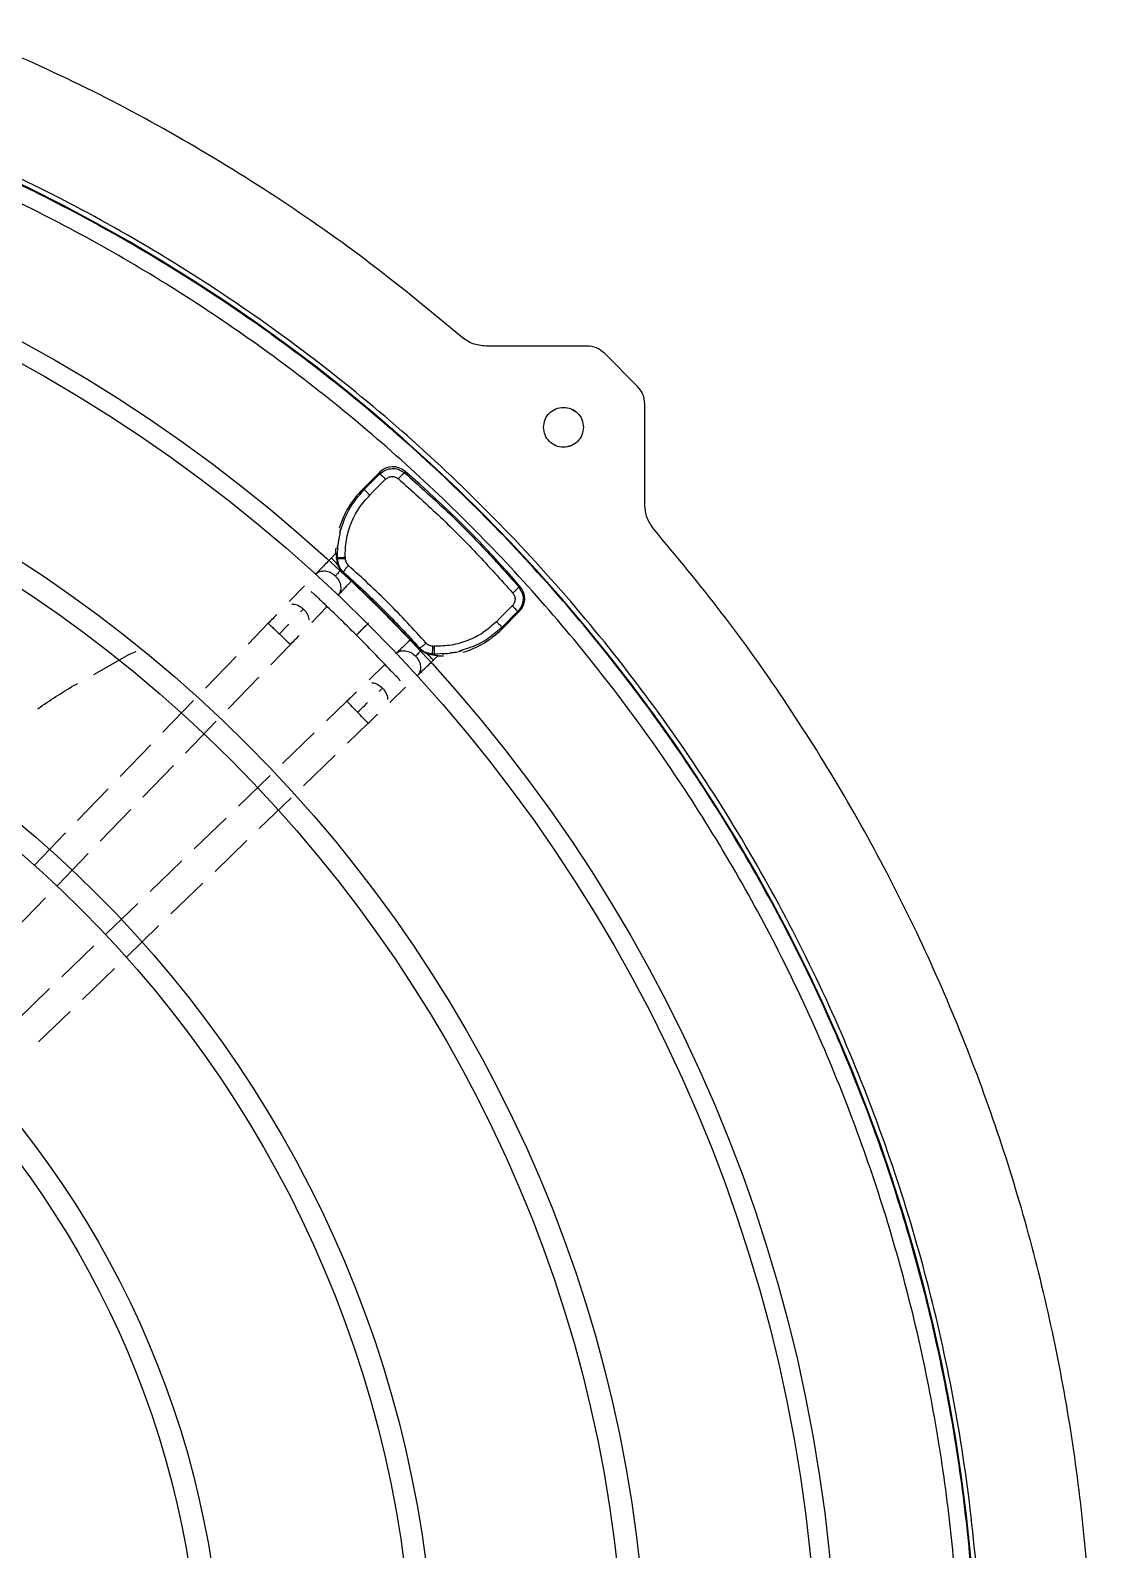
# Model space of a CAD drawing. Extents: x -24 to 296, y -58 to 147.
# Drawn here: x 91.8 to 98.62, y 38.12 to 47.87 of the extents above; entities that cross this region are included whole.
import ezdxf

# ---------------------------------------------------------------- set-up
doc = ezdxf.new("R2010")
doc.units = 0
doc.header["$MEASUREMENT"] = 0
doc.layers.get('0').update_dxf_attribs({"linetype": 'CONTINUOUS'})

msp = doc.modelspace()

# ---------------------------------------------------------------- linework, layer by layer
at = {"color": 7, "linetype": 'Continuous', "lineweight": 25}
for p, q in [((95.37408, 45.84661), (94.72447, 45.84661)), ((95.69876, 45.58715), (95.48542, 45.80049)), ((95.74488, 44.82619), (95.74488, 45.47581)), ((94.205, 45.04321), (94.20606, 45.03174)), ((93.93308, 44.9255), (94.04467, 45.03709)), ((94.04561, 45.02597), (93.94544, 44.92572)), ((94.001, 44.90986), (94.0826, 44.99156)), ((94.04467, 45.03709), (94.04561, 45.02597)), ((93.94544, 44.92572), (93.93308, 44.9255)), ((93.9809, 44.88978), (94.001, 44.90986)), ((93.77279, 44.48937), (93.77567, 44.56966)), ((93.76383, 44.51722), (93.73319, 44.48553)), ((93.76669, 44.48908), (93.77279, 44.48937)), ((93.7674, 44.47984), (93.76669, 44.48908)), ((93.77309, 44.4801), (93.7674, 44.47984)), ((93.7674, 44.47984), (93.77475, 44.44553)), ((93.77279, 44.48937), (93.77309, 44.4801)), ((93.77993, 44.45089), (93.77309, 44.4801)), ((93.82311, 44.4911), (93.82341, 44.48166)), ((93.79593, 44.4086), (93.80828, 44.39568)), ((93.80828, 44.39568), (93.81252, 44.39587)), ((93.5616, 44.30757), (93.46464, 44.20686)), ((94.94601, 44.3022), (94.93507, 44.30273)), ((93.60895, 44.07293), (93.70695, 44.17472)), ((94.895, 44.17916), (94.81331, 44.09755)), ((93.32993, 44.06722), (93.20108, 43.93395)), ((94.81331, 44.09755), (94.79322, 44.07746)), ((94.93989, 44.14187), (94.8283, 44.03028)), ((94.92929, 44.14229), (94.82904, 44.04212)), ((94.93989, 44.14187), (94.92929, 44.14229)), ((94.8283, 44.03028), (94.82904, 44.04212)), ((92.43979, 43.86817), (92.48326, 43.88647)), ((92.44044, 43.86817), (92.48345, 43.8863)), ((93.346, 43.80064), (93.47141, 43.93034)), ((94.2992, 43.90919), (94.29882, 43.90513)), ((94.31174, 43.89279), (94.29882, 43.90513)), ((94.34866, 43.87163), (94.38292, 43.86432)), ((94.38341, 43.86977), (94.34973, 43.87769)), ((94.3851, 43.91997), (94.39454, 43.91965)), ((94.47298, 43.87235), (94.3927, 43.86947)), ((92.21118, 43.73963), (92.44044, 43.86817)), ((92.44044, 43.86817), (92.43979, 43.86817)), ((93.12458, 43.85483), (92.92715, 43.65064)), ((94.07812, 43.80357), (93.97621, 43.70462)), ((94.38292, 43.86432), (94.38341, 43.86977)), ((94.39214, 43.86362), (94.38292, 43.86432)), ((94.3927, 43.86947), (94.38341, 43.86977)), ((94.38841, 43.83022), (94.42018, 43.86094)), ((94.3927, 43.86947), (94.39214, 43.86362)), ((93.07208, 43.51734), (93.26913, 43.72113)), ((94.1098, 43.55995), (94.211, 43.65822)), ((92.85045, 43.57132), (92.65392, 43.36807)), ((93.83448, 43.56726), (93.70417, 43.44127)), ((92.7982, 43.23408), (92.99556, 43.4382)), ((93.83891, 43.29773), (93.97132, 43.42575)), ((92.57662, 43.28812), (92.37949, 43.08423)), ((93.62503, 43.36475), (93.42121, 43.16767)), ((93.55499, 43.0232), (93.75932, 43.22077)), ((92.52463, 42.95115), (92.72183, 43.1551)), ((92.30322, 43.00536), (92.10608, 42.80147)), ((93.3419, 43.09098), (93.13841, 42.89422)), ((93.272, 42.74957), (93.47577, 42.94661)), ((92.251, 42.66816), (92.44806, 42.87196)), ((93.05886, 42.81731), (92.85514, 42.62033)), ((92.0289, 42.72165), (91.832, 42.518)), ((92.98849, 42.47545), (93.19252, 42.67273)), ((91.97696, 42.38473), (92.17456, 42.5891)), ((92.77593, 42.54375), (92.57214, 42.3467)), ((92.70587, 42.20218), (92.90977, 42.39933)), ((91.70388, 42.10231), (91.90042, 42.30557)), ((92.4927, 42.26989), (92.2895, 42.07341)), ((92.42187, 41.92758), (92.6261, 42.12505)), ((92.21019, 41.99672), (92.00582, 41.79912)), ((92.13887, 41.65395), (92.34295, 41.85126)), ((91.92741, 41.7233), (91.72284, 41.52549)), ((91.85622, 41.38064), (92.05933, 41.57703))]:
    msp.add_line(p, q, dxfattribs=at)
at = {"color": 8, "linetype": 'Continuous', "lineweight": 25}
for p, q in [((94.17707, 45.04815), (94.20606, 45.03174)), ((94.93507, 44.30273), (94.95066, 44.27518)), ((93.55547, 44.1589), (93.53713, 44.13987)), ((94.57668, 43.89587), (94.55096, 43.88583))]:
    msp.add_line(p, q, dxfattribs=at)
for centre, radius in [((86.98215, 37.08527), 9.99706), ((86.98215, 37.08465), 9.87436), ((86.98215, 37.08527), 8.78089), ((86.98215, 37.08465), 8.63615), ((86.98215, 37.08465), 7.41998), ((86.98834, 37.08475), 7.27453), ((86.98215, 37.08465), 6.05846), ((86.98215, 37.08465), 5.9131)]:
    msp.add_circle(centre, radius)
at = {"color": 7, "linetype": 'Continuous', "lineweight": 25}
for centre, radius, start, end in [((86.98726, 37.08465), 10.89215, 277.952419, 82.047581), ((89.72944, 39.82663), 6.87338, 40.627992, 49.372027), ((89.73012, 39.82733), 6.11819, 42.504763, 47.493312), ((86.98798, 37.08432), 9.76824, 44.999741, 46.881712), ((86.99323, 37.08932), 9.76098, 43.117375, 45.000762)]:
    msp.add_arc(centre, radius, start, end, dxfattribs=at)
at = {"color": 8, "linetype": 'Continuous', "lineweight": 25}
for centre, radius, start, end in [((89.04017, 39.56698), 6.79828, 45.858, 46.344146), ((82.32045, 32.50357), 15.96606, 45.699879, 46.052529), ((84.43572, 34.38208), 13.14171, 43.911773, 44.341551), ((82.79766, 32.7243), 15.47163, 43.76337, 44.127308)]:
    msp.add_arc(centre, radius, start, end, dxfattribs=at)
at = {"color": 7, "linetype": 'Continuous', "lineweight": 25}
for centre, major_axis, ratio, start_param, end_param in [((94.12815, 44.95343), (-0.00447, 0.11816), 0.9988659, 5.5368227, 7.0302137), ((94.35145, 44.50819), (0.5912, 0.01098), 0.9987384, 2.3382492, 2.8321122), ((94.35145, 44.50819), (0.5912, 0.01098), 0.9987384, 3.0557476, 3.1141053), ((94.85623, 44.22535), (0.11816, -0.00449), 0.9988707, 5.536307, 7.0296954), ((94.41099, 44.44865), (0.01095, 0.5912), 0.9987335, 3.4485214, 3.9448788), ((94.41099, 44.44865), (0.01095, 0.5912), 0.9987335, 3.1694601, 3.2307701)]:
    msp.add_ellipse(centre, major_axis=major_axis, ratio=ratio, start_param=start_param, end_param=end_param, dxfattribs=at)
for points, knots in [([(88.46584, 26.29726), (88.68027, 26.33043), (89.10912, 26.39676), (89.74341, 26.54477), (90.36823, 26.72766), (90.98088, 26.94829), (91.57929, 27.20492), (92.16129, 27.49689), (92.72481, 27.8231), (93.26783, 28.18239), (93.78842, 28.57348), (94.28472, 28.99497), (94.75496, 29.44536), (95.19745, 29.92303), (95.61061, 30.42629), (95.99297, 30.95332), (96.34316, 31.50226), (96.65994, 32.07114), (96.94216, 32.65793), (97.18883, 33.26052), (97.39906, 33.87678), (97.5721, 34.50449), (97.70733, 35.14143), (97.80427, 35.7853), (97.86258, 36.43381), (97.88203, 37.08465), (97.86257, 37.73549), (97.80427, 38.384), (97.70733, 39.02787), (97.5721, 39.6648), (97.39906, 40.29252), (97.18884, 40.90878), (96.94217, 41.51137), (96.65994, 42.09816), (96.34317, 42.66704), (95.99298, 43.21598), (95.61062, 43.74301), (95.19745, 44.24627), (94.75497, 44.72394), (94.28473, 45.17433), (93.78843, 45.59582), (93.26784, 45.98691), (92.72482, 46.3462), (92.1613, 46.67241), (91.5793, 46.96439), (90.98089, 47.22102), (90.36824, 47.44164), (89.74342, 47.62453), (89.10913, 47.77254), (88.68028, 47.83888), (88.46585, 47.87205)], [0, 0, 0, 0, 0.0208333, 0.0416666, 0.0625, 0.0833333, 0.1041666, 0.125, 0.1458333, 0.1666667, 0.1875, 0.2083334, 0.2291667, 0.25, 0.2708333, 0.2916666, 0.3125, 0.3333333, 0.3541666, 0.375, 0.3958333, 0.4166667, 0.4375, 0.4583333, 0.4791667, 0.5, 0.5208333, 0.5416666, 0.5625, 0.5833333, 0.6041666, 0.625, 0.6458333, 0.6666666, 0.6875, 0.7083333, 0.7291666, 0.75, 0.7708333, 0.7916667, 0.8125, 0.8333333, 0.8541667, 0.875, 0.8958333, 0.9166667, 0.9375, 0.9583333, 0.9791667, 1, 1, 1, 1]), ([(88.72105, 26.29725), (88.97391, 26.3433), (89.47963, 26.43539), (90.22346, 26.64089), (90.9518, 26.8945), (91.66022, 27.19985), (92.34541, 27.5541), (93.00391, 27.95585), (93.63245, 28.40299), (94.22791, 28.89335), (94.78732, 29.42445), (95.3079, 29.99367), (95.78706, 30.59817), (96.22242, 31.23494), (96.6118, 31.90082), (96.95327, 32.59249), (97.24513, 33.30652), (97.48594, 34.03934), (97.67449, 34.78731), (97.80983, 35.54672), (97.89132, 36.31377), (97.91852, 37.08466), (97.89131, 37.85556), (97.80983, 38.62261), (97.67448, 39.38201), (97.48593, 40.12999), (97.24513, 40.86281), (96.95326, 41.57683), (96.61179, 42.2685), (96.2224, 42.93438), (95.78705, 43.57116), (95.30789, 44.17565), (94.78731, 44.74487), (94.2279, 45.27598), (93.63244, 45.76632), (93.00389, 46.21347), (92.34539, 46.61522), (91.6602, 46.96947), (90.95178, 47.27481), (90.22344, 47.52842), (89.47961, 47.73393), (88.97389, 47.82601), (88.72103, 47.87206)], [0, 0, 0, 0, 0.025, 0.05, 0.075, 0.1, 0.125, 0.15, 0.175, 0.2, 0.225, 0.25, 0.275, 0.3, 0.325, 0.35, 0.375, 0.4, 0.425, 0.45, 0.475, 0.5, 0.525, 0.55, 0.575, 0.6, 0.625, 0.65, 0.675, 0.7, 0.725, 0.75, 0.775, 0.8, 0.825, 0.85, 0.875, 0.9, 0.925, 0.95, 0.975, 1, 1, 1, 1]), ([(79.15686, 29.67323), (79.29939, 29.5275), (79.58654, 29.23391), (80.05139, 28.82273), (80.54397, 28.4322), (81.06524, 28.06741), (81.61326, 27.73023), (82.18599, 27.42362), (82.78079, 27.1501), (83.39428, 26.91205), (84.02345, 26.71121), (84.66497, 26.549), (85.31523, 26.42645), (85.97052, 26.34414), (86.62723, 26.30218), (87.28192, 26.30026), (87.93048, 26.33765), (88.56948, 26.41313), (89.19576, 26.52507), (89.80709, 26.67179), (90.401, 26.85127), (90.97829, 27.06239), (91.54269, 27.30589), (92.0974, 27.58379), (92.64225, 27.89745), (93.17406, 28.24666), (93.69004, 28.63109), (94.18678, 29.04975), (94.66094, 29.50117), (95.10905, 29.98307), (95.5284, 30.4933), (95.91643, 31.0293), (96.27085, 31.58809), (96.58974, 32.16644), (96.87168, 32.76104), (97.11566, 33.36857), (97.32085, 33.98495), (97.48712, 34.60654), (97.61481, 35.2298), (97.70466, 35.85204), (97.75763, 36.47021), (97.77506, 37.08465), (97.75763, 37.69909), (97.70466, 38.31725), (97.61481, 38.93949), (97.48713, 39.56275), (97.32085, 40.18435), (97.11566, 40.80073), (96.87168, 41.40825), (96.58975, 42.00285), (96.27085, 42.58121), (95.91643, 43.14), (95.5284, 43.67599), (95.10906, 44.18622), (94.66095, 44.66812), (94.18679, 45.11955), (93.69005, 45.53821), (93.17407, 45.92265), (92.64226, 46.27184), (92.09742, 46.58551), (91.5427, 46.86342), (90.9783, 47.10692), (90.40101, 47.31803), (89.8071, 47.49751), (89.19578, 47.64423), (88.56949, 47.75618), (87.93048, 47.83165), (87.28193, 47.86905), (86.62725, 47.86713), (85.97054, 47.82517), (85.31524, 47.74286), (84.66498, 47.62031), (84.02346, 47.4581), (83.3943, 47.25726), (82.78081, 47.01922), (82.186, 46.74569), (81.61327, 46.43908), (81.06525, 46.1019), (80.54398, 45.73712), (80.0514, 45.34658), (79.58654, 44.93541), (79.29939, 44.64181), (79.15686, 44.49608)], [0, 0, 0, 0, 0.0118959, 0.0239658, 0.0361965, 0.0485736, 0.0610819, 0.0737347, 0.0864717, 0.0992743, 0.1121235, 0.125, 0.1378763, 0.1507253, 0.1635279, 0.1762651, 0.1889181, 0.2014262, 0.2138032, 0.2260338, 0.2381039, 0.25, 0.2618959, 0.2739658, 0.2861965, 0.2985736, 0.311082, 0.3237347, 0.3364717, 0.3492743, 0.3621235, 0.375, 0.3878762, 0.4007253, 0.4135279, 0.4262651, 0.4389181, 0.4514262, 0.4638031, 0.4760338, 0.4881039, 0.5, 0.5118959, 0.5239658, 0.5361965, 0.5485736, 0.5610819, 0.5737347, 0.5864717, 0.5992743, 0.6121235, 0.625, 0.6378762, 0.6507253, 0.6635279, 0.676265, 0.688918, 0.7014261, 0.7138031, 0.7260338, 0.7381039, 0.75, 0.7618958, 0.7739658, 0.7861964, 0.7985736, 0.8110819, 0.8237347, 0.8364717, 0.8492743, 0.8621235, 0.875, 0.8878762, 0.9007253, 0.9135279, 0.926265, 0.9389181, 0.9514262, 0.9638031, 0.9760338, 0.988104, 1, 1, 1, 1]), ([(94.57043, 45.90375), (94.37852, 46.06275), (93.99468, 46.38075), (93.38169, 46.80984), (92.74419, 47.20055), (92.08361, 47.55199), (91.62604, 47.74967), (91.39725, 47.84851)], [0, 0, 0, 0, 0.2000002, 0.4000003, 0.6000002, 0.8000001, 1, 1, 1, 1]), ([(94.72447, 45.84661), (94.69623, 45.84922), (94.63976, 45.85444), (94.59354, 45.88731), (94.57043, 45.90375)], [0, 0, 0, 0, 0.5000043, 1, 1, 1, 1]), ([(95.48542, 45.80049), (95.46913, 45.81364), (95.43654, 45.83994), (95.3949, 45.84439), (95.37408, 45.84661)], [0, 0, 0, 0, 0.4999897, 1, 1, 1, 1]), ([(95.74488, 45.47581), (95.74266, 45.49663), (95.73822, 45.53827), (95.71191, 45.57085), (95.69876, 45.58715)], [0, 0, 0, 0, 0.4999965, 1, 1, 1, 1]), ([(95.0951, 45.32495), (95.09703, 45.34172), (95.10088, 45.37526), (95.13051, 45.41791), (95.17286, 45.44641), (95.22323, 45.45641), (95.2736, 45.44641), (95.31595, 45.41791), (95.34558, 45.37526), (95.34943, 45.34172), (95.35135, 45.32495)], [0, 0, 0, 0, 0.1249996, 0.2499978, 0.3750018, 0.5000008, 0.6249999, 0.7499989, 0.8750004, 1, 1, 1, 1]), ([(95.22245, 45.45308), (95.23924, 45.45115), (95.27281, 45.4473), (95.31516, 45.41767), (95.34479, 45.37532), (95.34865, 45.34174), (95.35057, 45.32495)], [0, 0, 0, 0, 0.2499985, 0.499997, 0.7500003, 1, 1, 1, 1]), ([(95.35135, 45.32495), (95.34943, 45.30818), (95.34558, 45.27465), (95.31595, 45.232), (95.2736, 45.2035), (95.22323, 45.19349), (95.17286, 45.2035), (95.13051, 45.232), (95.10088, 45.27465), (95.09703, 45.30818), (95.0951, 45.32495)], [0, 0, 0, 0, 0.1250003, 0.2500017, 0.3750002, 0.4999992, 0.6249982, 0.7500016, 0.8749997, 1, 1, 1, 1]), ([(95.35057, 45.32495), (95.34865, 45.30816), (95.34479, 45.27459), (95.31516, 45.23224), (95.27281, 45.20261), (95.23924, 45.19875), (95.22245, 45.19683)], [0, 0, 0, 0, 0.250001, 0.5000041, 0.7500016, 1, 1, 1, 1]), ([(94.04561, 45.02597), (94.05714, 45.03527), (94.08025, 45.05391), (94.12348, 45.06216), (94.1578, 45.06008), (94.17337, 45.05044), (94.17707, 45.04815)], [0, 0, 0, 0, 0.3072583, 0.61602, 0.9085022, 1, 1, 1, 1]), ([(94.04561, 45.02597), (94.04643, 45.02546), (94.04806, 45.02443), (94.05655, 45.01674), (94.06832, 45.00558), (94.07784, 44.99623), (94.0826, 44.99156)], [0, 0, 0, 0, 0.2499997, 0.5000003, 0.7499879, 1, 1, 1, 1]), ([(94.0826, 44.99156), (94.08329, 44.99223), (94.08597, 44.99483), (94.09191, 44.99943), (94.10419, 45.0062), (94.12272, 45.01043), (94.14552, 45.00707), (94.15783, 44.99857), (94.16401, 44.99431)], [0, 0, 0, 0, 0.0321865, 0.1254187, 0.2507747, 0.4998745, 0.7492713, 1, 1, 1, 1]), ([(94.20606, 45.03174), (94.20475, 45.03159), (94.20204, 45.03128), (94.19179, 45.02309), (94.17843, 45.01026), (94.1687, 44.9995), (94.16401, 44.99431)], [0, 0, 0, 0, 0.241067, 0.4998116, 0.7586626, 1, 1, 1, 1]), ([(94.16401, 44.99431), (94.2497, 44.91794), (94.42167, 44.76467), (94.66782, 44.5185), (94.82123, 44.3464), (94.89776, 44.26056)], [0, 0, 0, 0, 0.3323167, 0.6669463, 1, 1, 1, 1]), ([(94.20606, 45.03174), (94.29136, 44.95562), (94.46211, 44.80325), (94.70665, 44.55871), (94.85898, 44.38801), (94.93507, 44.30273)], [0, 0, 0, 0, 0.3331344, 0.6668656, 1, 1, 1, 1]), ([(93.78916, 44.64764), (93.80516, 44.69817), (93.83793, 44.80164), (93.90905, 44.88372), (93.94544, 44.92572)], [0, 0, 0, 0, 0.4882915, 1, 1, 1, 1]), ([(93.82311, 44.4911), (93.82409, 44.52791), (93.82605, 44.60154), (93.85762, 44.708), (93.90746, 44.80724), (93.95642, 44.86226), (93.9809, 44.88978)], [0, 0, 0, 0, 0.2499968, 0.499996, 0.749997, 1, 1, 1, 1]), ([(93.94544, 44.92572), (93.94608, 44.92503), (93.94735, 44.92364), (93.95537, 44.91548), (93.96677, 44.90396), (93.97619, 44.8945), (93.9809, 44.88978)], [0, 0, 0, 0, 0.2500034, 0.5000091, 0.7500013, 1, 1, 1, 1]), ([(95.80202, 44.67216), (95.78559, 44.69526), (95.75271, 44.74148), (95.74749, 44.79796), (95.74488, 44.82619)], [0, 0, 0, 0, 0.4999975, 1, 1, 1, 1]), ([(93.78916, 44.64764), (93.7902, 44.65264), (93.79229, 44.66264), (93.79384, 44.67094), (93.79363, 44.67219), (93.79354, 44.6727)], [0, 0, 0, 0, 0.3719294, 0.7451126, 1, 1, 1, 1]), ([(95.80202, 29.49715), (95.94879, 29.67376), (96.24232, 30.02697), (96.64189, 30.58866), (97.00983, 31.17119), (97.34204, 31.77496), (97.6381, 32.3972), (97.89679, 33.0359), (98.11724, 33.68878), (98.29866, 34.35357), (98.44044, 35.02792), (98.54206, 35.70948), (98.60318, 36.39586), (98.62358, 37.08465), (98.60318, 37.77345), (98.54206, 38.45983), (98.44044, 39.14139), (98.29866, 39.81574), (98.11724, 40.48053), (97.89679, 41.13341), (97.6381, 41.77211), (97.34204, 42.39435), (97.00983, 42.99812), (96.64189, 43.58065), (96.24232, 44.14233), (95.94879, 44.49555), (95.80202, 44.67216)], [0, 0, 0, 0, 0.0416667, 0.0833334, 0.1250001, 0.1666667, 0.2083333, 0.2500001, 0.2916667, 0.3333334, 0.375, 0.4166667, 0.4583334, 0.5, 0.5416667, 0.5833334, 0.625, 0.6666667, 0.7083333, 0.75, 0.7916667, 0.8333333, 0.875, 0.9166667, 0.9583333, 1, 1, 1, 1]), ([(93.77128, 44.54427), (93.77156, 44.54459), (93.77214, 44.54522), (93.77338, 44.55286), (93.77458, 44.56168), (93.77543, 44.56789), (93.77567, 44.56966)], [0, 0, 0, 0, 0.2874674, 0.5741758, 0.8782985, 1, 1, 1, 1]), ([(93.78916, 44.64764), (93.78821, 44.64222), (93.78623, 44.63094), (93.78429, 44.61757), (93.78192, 44.60339), (93.77897, 44.58857), (93.77677, 44.57593), (93.77568, 44.56966)], [0, 0, 0, 0, 0.2240385, 0.4664946, 0.4817503, 0.7432765, 1, 1, 1, 1]), ([(93.73319, 44.48553), (93.72351, 44.47552), (93.70416, 44.4555), (93.67686, 44.42723), (93.65228, 44.40176), (93.63986, 44.38886), (93.63364, 44.38241)], [0, 0, 0, 0, 0.2500552, 0.499956, 0.7498765, 1, 1, 1, 1]), ([(93.7632, 44.51625), (93.76327, 44.51642), (93.76361, 44.5172), (93.76418, 44.51534), (93.76518, 44.50859), (93.76606, 44.49713), (93.76669, 44.48908)], [0, 0, 0, 0, 0.0586358, 0.2700433, 0.4870222, 1, 1, 1, 1]), ([(93.77279, 44.48937), (93.77382, 44.48942), (93.77587, 44.4895), (93.78731, 44.48989), (93.80336, 44.49044), (93.81653, 44.49088), (93.82311, 44.4911)], [0, 0, 0, 0, 0.250009, 0.5000023, 0.7500053, 1, 1, 1, 1]), ([(93.82341, 44.48166), (93.81682, 44.48145), (93.80366, 44.48104), (93.78761, 44.48054), (93.77617, 44.48018), (93.77412, 44.48013), (93.77309, 44.4801)], [0, 0, 0, 0, 0.2500157, 0.5000102, 0.7500099, 1, 1, 1, 1]), ([(93.82341, 44.48166), (93.82377, 44.47765), (93.82451, 44.46956), (93.8288, 44.45808), (93.8349, 44.44745), (93.84063, 44.44173), (93.84348, 44.43888)], [0, 0, 0, 0, 0.247806, 0.4994175, 0.751187, 1, 1, 1, 1]), ([(93.79593, 44.4086), (93.78799, 44.40038), (93.77381, 44.38569), (93.7642, 44.37573), (93.75998, 44.37134)], [0, 0, 0, 0, 0.5598059, 1, 1, 1, 1]), ([(93.79593, 44.4086), (93.79176, 44.41412), (93.78287, 44.42589), (93.77757, 44.43872), (93.77475, 44.44553)], [0, 0, 0, 0, 0.4691293, 1, 1, 1, 1]), ([(93.86497, 44.33965), (93.86513, 44.33975), (93.86554, 44.33998), (93.8616, 44.34457), (93.85371, 44.35283), (93.84141, 44.36491), (93.82598, 44.37952), (93.81416, 44.39031), (93.80828, 44.39568)], [0, 0, 0, 0, 0.1096455, 0.2718338, 0.4494813, 0.636903, 0.8191257, 1, 1, 1, 1]), ([(93.84348, 44.43888), (93.83914, 44.43379), (93.83018, 44.42326), (93.81966, 44.4095), (93.81294, 44.39932), (93.81265, 44.397), (93.81252, 44.39587)], [0, 0, 0, 0, 0.2418848, 0.5000279, 0.7581622, 1, 1, 1, 1]), ([(93.81252, 44.39587), (93.89728, 44.31839), (94.06679, 44.16341), (94.22173, 43.99393), (94.2992, 43.90919)], [0, 0, 0, 0, 0.4999988, 1, 1, 1, 1]), ([(94.34233, 43.94004), (94.26297, 44.02694), (94.10424, 44.20074), (93.9304, 44.3595), (93.84348, 44.43888)], [0, 0, 0, 0, 0.5000012, 1, 1, 1, 1]), ([(93.60378, 44.27109), (93.60807, 44.26752), (93.61811, 44.25915), (93.6298, 44.24892), (93.63649, 44.24307)], [0, 0, 0, 0, 0.4274786, 1, 1, 1, 1]), ([(93.77547, 44.24589), (93.78121, 44.25186), (93.7927, 44.26378), (93.81518, 44.28708), (93.84018, 44.31298), (93.8581, 44.33152), (93.86707, 44.34079)], [0, 0, 0, 0, 0.2500074, 0.4998446, 0.74986, 1, 1, 1, 1]), ([(94.93507, 44.30273), (94.93493, 44.30141), (94.93465, 44.29866), (94.92649, 44.28837), (94.9137, 44.27498), (94.90294, 44.26525), (94.89776, 44.26056)], [0, 0, 0, 0, 0.241246, 0.5000554, 0.7588332, 1, 1, 1, 1]), ([(94.95066, 44.27518), (94.95326, 44.27101), (94.96325, 44.255), (94.96552, 44.22022), (94.95723, 44.17697), (94.9386, 44.15385), (94.92929, 44.14229)], [0, 0, 0, 0, 0.1019033, 0.3910135, 0.6954304, 1, 1, 1, 1]), ([(93.63649, 44.24307), (93.6423, 44.23726), (93.65251, 44.22705), (93.66098, 44.21834), (93.66464, 44.21458)], [0, 0, 0, 0, 0.5690268, 1, 1, 1, 1]), ([(94.89776, 44.26056), (94.90201, 44.25439), (94.91051, 44.24208), (94.91388, 44.21926), (94.90901, 44.19806), (94.90086, 44.1852), (94.89567, 44.17985), (94.89499, 44.17916)], [0, 0, 0, 0, 0.2509056, 0.5005149, 0.7497817, 0.9674996, 1, 1, 1, 1]), ([(94.92929, 44.14229), (94.92879, 44.1431), (94.92779, 44.1447), (94.92014, 44.15315), (94.90901, 44.16489), (94.89967, 44.1744), (94.895, 44.17916)], [0, 0, 0, 0, 0.2500016, 0.4999926, 0.7499993, 1, 1, 1, 1]), ([(93.38366, 44.12282), (93.37542, 44.11428), (93.35828, 44.09653), (93.33959, 44.07721), (93.32989, 44.06717)], [0, 0, 0, 0, 0.4808033, 1, 1, 1, 1]), ([(93.8952, 43.99147), (93.8955, 43.99176), (93.89617, 43.99241), (93.90157, 43.99778), (93.91009, 44.00626), (93.92081, 44.01696), (93.93352, 44.02967), (93.94634, 44.0425), (93.95734, 44.05351), (93.96634, 44.06254), (93.97216, 44.06839), (93.97285, 44.06911), (93.97315, 44.06942)], [0, 0, 0, 0, 0.0873823, 0.1972486, 0.2876455, 0.3877501, 0.4936913, 0.5999794, 0.7010188, 0.7927003, 0.9085711, 1, 1, 1, 1]), ([(94.79322, 44.07746), (94.76571, 44.05298), (94.71069, 44.00401), (94.61145, 43.95417), (94.50498, 43.92259), (94.43135, 43.92063), (94.39454, 43.91965)], [0, 0, 0, 0, 0.2499992, 0.4999997, 0.7500009, 1, 1, 1, 1]), ([(94.82903, 44.04213), (94.82836, 44.04275), (94.827, 44.04399), (94.81888, 44.05197), (94.80739, 44.06334), (94.79794, 44.07275), (94.79322, 44.07746)], [0, 0, 0, 0, 0.2499946, 0.4999996, 0.7499936, 1, 1, 1, 1]), ([(93.46243, 44.06246), (93.45116, 44.05079), (93.43103, 44.02995), (93.41009, 44.00829), (93.40087, 43.99876)], [0, 0, 0, 0, 0.559592, 1, 1, 1, 1]), ([(93.47141, 43.93034), (93.481, 43.94026), (93.50017, 43.9601), (93.51957, 43.98015), (93.52781, 43.98872), (93.52807, 43.98899)], [0, 0, 0, 0, 0.4920807, 0.9838318, 1, 1, 1, 1]), ([(94.82904, 44.04212), (94.78721, 44.00541), (94.71248, 43.93983), (94.6182, 43.90931), (94.57668, 43.89587)], [0, 0, 0, 0, 0.5597021, 1, 1, 1, 1]), ([(94.24371, 43.96412), (94.23442, 43.95514), (94.21584, 43.93717), (94.18991, 43.91206), (94.16657, 43.88945), (94.15464, 43.87787), (94.14867, 43.87207)], [0, 0, 0, 0, 0.2500161, 0.4999971, 0.7498829, 1, 1, 1, 1]), ([(94.29883, 43.90513), (94.29345, 43.91103), (94.28265, 43.92285), (94.26815, 43.93816), (94.25599, 43.95055), (94.24736, 43.95881), (94.2427, 43.9628), (94.24264, 43.96218), (94.24263, 43.96197)], [0, 0, 0, 0, 0.1804881, 0.3622963, 0.5439404, 0.7265487, 0.9074268, 1, 1, 1, 1]), ([(94.27455, 43.85676), (94.2803, 43.86233), (94.2906, 43.87232), (94.30526, 43.88652), (94.31174, 43.89279)], [0, 0, 0, 0, 0.5583254, 1, 1, 1, 1]), ([(94.2992, 43.90919), (94.30033, 43.90932), (94.30269, 43.90957), (94.3129, 43.91625), (94.3267, 43.92674), (94.33723, 43.9357), (94.34233, 43.94004)], [0, 0, 0, 0, 0.2418451, 0.4999693, 0.7581063, 1, 1, 1, 1]), ([(94.34866, 43.87163), (94.34185, 43.87443), (94.32904, 43.87972), (94.31726, 43.88861), (94.31174, 43.89279)], [0, 0, 0, 0, 0.5308792, 1, 1, 1, 1]), ([(94.3851, 43.91997), (94.38109, 43.92033), (94.373, 43.92107), (94.36152, 43.92536), (94.35089, 43.93145), (94.34517, 43.93719), (94.34233, 43.94004)], [0, 0, 0, 0, 0.2478556, 0.4994094, 0.751229, 1, 1, 1, 1]), ([(94.38341, 43.86977), (94.38345, 43.87078), (94.38354, 43.8728), (94.38394, 43.88421), (94.38447, 43.90023), (94.38489, 43.91339), (94.3851, 43.91997)], [0, 0, 0, 0, 0.2500025, 0.5000074, 0.7500011, 1, 1, 1, 1]), ([(94.39454, 43.91965), (94.39431, 43.91308), (94.39387, 43.89992), (94.3933, 43.8839), (94.39287, 43.8725), (94.39276, 43.87048), (94.3927, 43.86947)], [0, 0, 0, 0, 0.2499994, 0.4999946, 0.7500037, 1, 1, 1, 1]), ([(94.47299, 43.87235), (94.46782, 43.87166), (94.45831, 43.87039), (94.44885, 43.86899), (94.44795, 43.86837), (94.44749, 43.86805)], [0, 0, 0, 0, 0.3668066, 0.6760612, 1, 1, 1, 1]), ([(94.47298, 43.87236), (94.47926, 43.87344), (94.49192, 43.87563), (94.50674, 43.87858), (94.51503, 43.87996), (94.51856, 43.88054), (94.52517, 43.88161), (94.53704, 43.88335), (94.54555, 43.88487), (94.55096, 43.88584)], [0, 0, 0, 0, 0.2566119, 0.5180619, 0.5332528, 0.5598762, 0.647483, 0.7762307, 1, 1, 1, 1]), ([(94.57592, 43.89032), (94.57514, 43.89038), (94.57358, 43.8905), (94.56449, 43.88869), (94.55549, 43.88679), (94.55096, 43.88583)], [0, 0, 0, 0, 0.3319399, 0.6632696, 1, 1, 1, 1]), ([(94.28581, 43.73086), (94.29221, 43.73707), (94.305, 43.74948), (94.33034, 43.77403), (94.3585, 43.80129), (94.37847, 43.8206), (94.38846, 43.83026)], [0, 0, 0, 0, 0.2500057, 0.4998904, 0.7498246, 1, 1, 1, 1]), ([(94.39214, 43.86362), (94.40017, 43.86302), (94.4116, 43.86216), (94.41829, 43.86121), (94.42014, 43.86067), (94.41936, 43.86035), (94.41921, 43.86028)], [0, 0, 0, 0, 0.5151722, 0.7329581, 0.9454626, 1, 1, 1, 1]), ([(91.85189, 43.51924), (91.92859, 43.57146), (92.01209, 43.62831), (92.09975, 43.67718), (92.10688, 43.68116)], [0, 0, 0, 0, 0.9186053, 1, 1, 1, 1]), ([(94.11831, 43.76091), (94.12209, 43.75724), (94.13081, 43.74875), (94.14102, 43.73853), (94.14682, 43.73273)], [0, 0, 0, 0, 0.4322024, 1, 1, 1, 1]), ([(94.14682, 43.73273), (94.15268, 43.72604), (94.16291, 43.71436), (94.17125, 43.70433), (94.17482, 43.70005)], [0, 0, 0, 0, 0.5724942, 1, 1, 1, 1]), ([(93.89653, 43.62731), (93.89508, 43.6259), (93.88544, 43.61657), (93.86423, 43.59603), (93.8444, 43.57686), (93.83448, 43.56726)], [0, 0, 0, 0, 0.0814561, 0.5404993, 1, 1, 1, 1]), ([(93.90312, 43.49651), (93.91525, 43.50824), (93.93692, 43.5292), (93.95766, 43.54927), (93.96679, 43.5581)], [0, 0, 0, 0, 0.5600591, 1, 1, 1, 1]), ([(93.97132, 43.42575), (93.98124, 43.43535), (94.00109, 43.45454), (94.02153, 43.47433), (94.03045, 43.48297), (94.03112, 43.48362)], [0, 0, 0, 0, 0.4806663, 0.9610024, 1, 1, 1, 1])]:
    msp.add_open_spline(points, degree=3, knots=knots, dxfattribs=at)
at = {"color": 8, "linetype": 'Continuous', "lineweight": 25}
for points, knots in [([(93.63369, 44.38238), (93.63373, 44.38245), (93.63907, 44.39154), (93.66016, 44.40079), (93.69309, 44.40536), (93.72975, 44.39557), (93.7499, 44.37942), (93.75998, 44.37134)], [0, 0, 0, 0, 0.0016938, 0.2512688, 0.5008405, 0.7504167, 1, 1, 1, 1]), ([(93.75998, 44.37134), (93.76841, 44.36151), (93.78529, 44.34186), (93.79586, 44.30602), (93.79392, 44.27137), (93.78157, 44.25438), (93.77542, 44.24592)], [0, 0, 0, 0, 0.2504304, 0.500849, 0.7512755, 1, 1, 1, 1]), ([(93.81252, 44.39587), (93.80678, 44.40178), (93.79543, 44.41344), (93.78327, 44.43215), (93.78089, 44.44551), (93.77993, 44.45089)], [0, 0, 0, 0, 0.3798609, 0.7503296, 1, 1, 1, 1]), ([(93.48056, 44.18957), (93.48342, 44.18999), (93.49728, 44.19206), (93.52537, 44.18258), (93.54543, 44.1668), (93.55547, 44.1589)], [0, 0, 0, 0, 0.1147651, 0.5573873, 1, 1, 1, 1]), ([(93.32991, 44.06715), (93.32991, 44.06716), (93.32815, 44.06889), (93.33448, 44.06282), (93.34926, 44.0486), (93.37313, 44.02557), (93.39162, 44.00769), (93.40087, 43.99876)], [0, 0, 0, 0, 0.0009953, 0.2507407, 0.5004993, 0.7502491, 1, 1, 1, 1]), ([(93.55547, 44.1589), (93.56363, 44.14916), (93.57996, 44.12966), (93.59029, 44.1036), (93.58909, 44.09126), (93.58897, 44.09001)], [0, 0, 0, 0, 0.4732944, 0.9465786, 1, 1, 1, 1]), ([(94.14871, 43.87205), (94.14875, 43.87211), (94.15429, 43.88105), (94.17583, 43.88953), (94.20883, 43.89301), (94.24517, 43.882), (94.26476, 43.86517), (94.27455, 43.85676)], [0, 0, 0, 0, 0.0016336, 0.2512266, 0.5008207, 0.7504093, 1, 1, 1, 1]), ([(94.34973, 43.87769), (94.34582, 43.87842), (94.334, 43.88065), (94.31672, 43.89223), (94.30509, 43.90349), (94.2992, 43.90919)], [0, 0, 0, 0, 0.1959608, 0.5923125, 1, 1, 1, 1]), ([(94.38821, 43.83052), (94.38829, 43.83044), (94.3888, 43.82993), (94.38653, 43.83231), (94.38131, 43.83776), (94.37281, 43.84659), (94.36194, 43.85787), (94.35308, 43.86704), (94.34866, 43.87163)], [0, 0, 0, 0, 0.0350879, 0.2280733, 0.4210544, 0.6140415, 0.8070165, 1, 1, 1, 1]), ([(94.27455, 43.85676), (94.28266, 43.84665), (94.29886, 43.82645), (94.30822, 43.79028), (94.30512, 43.7557), (94.2922, 43.73914), (94.28577, 43.73088)], [0, 0, 0, 0, 0.2504065, 0.5008182, 0.7512313, 1, 1, 1, 1]), ([(93.99439, 43.68492), (93.99554, 43.68503), (94.00779, 43.6862), (94.03377, 43.67584), (94.05327, 43.65952), (94.06301, 43.65135)], [0, 0, 0, 0, 0.0491261, 0.5245495, 1, 1, 1, 1]), ([(94.04317, 43.6321), (94.04372, 43.63263), (94.05147, 43.64014), (94.05745, 43.64595), (94.06301, 43.65135)], [0, 0, 0, 0, 0.0700397, 1, 1, 1, 1]), ([(94.06301, 43.65135), (94.0709, 43.64133), (94.08666, 43.62127), (94.09611, 43.5935), (94.09411, 43.57993), (94.09373, 43.57736)], [0, 0, 0, 0, 0.4477649, 0.8955443, 1, 1, 1, 1])]:
    msp.add_open_spline(points, degree=3, knots=knots, dxfattribs=at)

doc.saveas('drawing.dxf')
